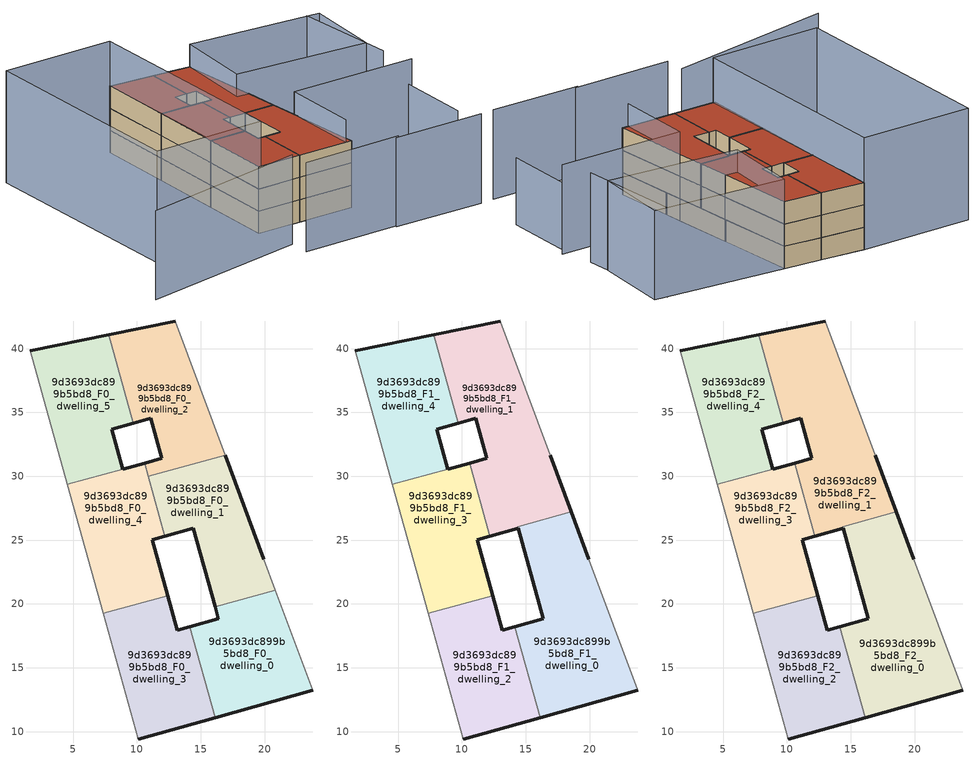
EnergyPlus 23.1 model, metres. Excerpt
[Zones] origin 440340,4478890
9d3693dc899b5bd8_F0_dwelling_0
 floor ground (EU_floor_Construction): 23.76,13.24 20.84,21.09 16.12,19.78 16.38,18.83 14.15,18.22 16.12,11.11 z0
 wall outside (EU_wall_Construction): 23.76,13.24 16.12,11.11 / 14.15,18.22 16.38,18.83 16.12,19.78 z0:3
 wall to 9d3693dc899b5bd8_F0_dwelling_1 (EU_wall_Construction): 16.12,19.78 20.84,21.09 z0:3
 wall adiabatic (EU_wall_Construction): 20.84,21.09 23.76,13.24 z0:3
 wall to 9d3693dc899b5bd8_F0_dwelling_3 (EU_wall_Construction): 16.12,11.11 14.15,18.22 z0:3
9d3693dc899b5bd8_F0_dwelling_1
 floor ground (EU_floor_Construction): 20.84,21.09 19.94,23.5 16.93,31.64 16.92,31.66 10.88,29.99 12.18,25.32 14.4,25.94 16.12,19.78 z0
 wall outside (EU_wall_Construction): 16.93,31.64 19.94,23.5 / 16.12,19.78 14.4,25.94 12.18,25.32 z0:3
 wall to 9d3693dc899b5bd8_F0_dwelling_2 (EU_wall_Construction): 10.88,29.99 16.92,31.66 z0:3
 wall adiabatic (EU_wall_Construction): 16.92,31.66 16.93,31.64 / 19.94,23.5 20.84,21.09 z0:3
 wall to 9d3693dc899b5bd8_F0_dwelling_4 (EU_wall_Construction): 12.18,25.32 10.88,29.99 z0:3
9d3693dc899b5bd8_F0_dwelling_2
 floor ground (EU_floor_Construction): 16.92,31.66 13.02,42.16 7.8,41.09 9.72,34.17 11.08,34.56 11.96,31.4 10.6,31.02 10.88,29.99 z0
 wall outside (EU_wall_Construction): 7.8,41.09 13.02,42.16 / 10.6,31.02 11.96,31.4 11.08,34.56 9.72,34.17 z0:3
 wall to 9d3693dc899b5bd8_F0_dwelling_5 (EU_wall_Construction): 9.72,34.17 7.8,41.09 z0:3
 wall adiabatic (EU_wall_Construction): 13.02,42.16 16.92,31.66 z0:3
 wall to 9d3693dc899b5bd8_F0_dwelling_4 (EU_wall_Construction): 10.88,29.99 10.6,31.02 z0:3
9d3693dc899b5bd8_F0_dwelling_3
 floor ground (EU_floor_Construction): 16.12,11.11 14.15,18.22 13.16,17.95 12.41,20.66 7.36,19.26 10.09,9.43 z0
 wall outside (EU_wall_Construction): 16.12,11.11 10.09,9.43 / 12.41,20.66 13.16,17.95 14.15,18.22 z0:3
 wall adiabatic (EU_wall_Construction): 10.09,9.43 7.36,19.26 z0:3
 wall to 9d3693dc899b5bd8_F0_dwelling_4 (EU_wall_Construction): 7.36,19.26 12.41,20.66 z0:3
9d3693dc899b5bd8_F0_dwelling_4
 floor ground (EU_floor_Construction): 12.41,20.66 11.19,25.04 12.18,25.32 10.6,31.02 8.89,30.54 8.88,30.57 4.56,29.37 7.36,19.26 z0
 wall outside (EU_wall_Construction): 12.18,25.32 11.19,25.04 12.41,20.66 / 8.88,30.57 8.89,30.54 10.6,31.02 z0:3
 wall adiabatic (EU_wall_Construction): 7.36,19.26 4.56,29.37 z0:3
 wall to 9d3693dc899b5bd8_F0_dwelling_5 (EU_wall_Construction): 4.56,29.37 8.88,30.57 z0:3
9d3693dc899b5bd8_F0_dwelling_5
 floor ground (EU_floor_Construction): 8.88,30.57 8.04,33.68 9.72,34.17 7.8,41.09 1.65,39.84 4.56,29.37 z0
 wall outside (EU_wall_Construction): 9.72,34.17 8.04,33.68 8.88,30.57 / 1.65,39.84 7.8,41.09 z0:3
 wall adiabatic (EU_wall_Construction): 4.56,29.37 1.65,39.84 z0:3
9d3693dc899b5bd8_F1_dwelling_0
 floor to 9d3693dc899b5bd8_F0_dwelling_0 (EU_floor_Construction): 23.76,13.24 20.84,21.09 16.12,19.78 16.38,18.83 14.15,18.22 16.12,11.11 z3
 floor to 9d3693dc899b5bd8_F0_dwelling_1 (EU_floor_Construction): 20.84,21.09 19.94,23.5 18.56,27.23 14.36,26.06 14.4,25.93 16.12,19.78 z3
 wall outside (EU_wall_Construction): 18.56,27.23 19.94,23.5 / 23.76,13.24 16.12,11.11 / 14.15,18.22 16.38,18.83 14.4,25.93 z3:6
 wall adiabatic (EU_wall_Construction): 19.94,23.5 23.76,13.24 z3:6
 wall to 9d3693dc899b5bd8_F1_dwelling_2 (EU_wall_Construction): 16.12,11.11 14.15,18.22 z3:6
 wall to 9d3693dc899b5bd8_F1_dwelling_1 (EU_wall_Construction): 14.37,26.06 18.56,27.23 / 14.4,25.94 14.36,26.06 z3:6
9d3693dc899b5bd8_F1_dwelling_1
 floor to 9d3693dc899b5bd8_F0_dwelling_1 (EU_floor_Construction): 18.56,27.23 16.93,31.64 16.92,31.66 10.88,29.99 12.18,25.32 14.4,25.94 14.36,26.06 z3
 floor to 9d3693dc899b5bd8_F0_dwelling_2 (EU_floor_Construction): 16.92,31.66 13.02,42.16 7.8,41.09 9.72,34.17 11.08,34.56 11.96,31.4 10.6,31.02 10.88,29.99 z3
 wall outside (EU_wall_Construction): 10.6,31.02 11.96,31.4 11.08,34.56 9.72,34.17 / 7.8,41.09 13.02,42.16 / 16.93,31.64 18.56,27.23 / 14.4,25.94 12.18,25.32 z3:6
 wall to 9d3693dc899b5bd8_F1_dwelling_4 (EU_wall_Construction): 9.72,34.17 7.8,41.09 z3:6
 wall adiabatic (EU_wall_Construction): 13.02,42.16 16.93,31.64 z3:6
 wall to 9d3693dc899b5bd8_F1_dwelling_3 (EU_wall_Construction): 12.14,25.45 10.6,31.02 / 12.18,25.32 12.14,25.44 z3:6
9d3693dc899b5bd8_F1_dwelling_2
 floor to 9d3693dc899b5bd8_F0_dwelling_3 (EU_floor_Construction): 16.12,11.11 14.15,18.22 13.16,17.95 12.41,20.66 7.36,19.26 10.09,9.43 z3
 wall outside (EU_wall_Construction): 16.12,11.11 10.09,9.43 / 12.41,20.66 13.16,17.95 14.15,18.22 z3:6
 wall adiabatic (EU_wall_Construction): 10.09,9.43 7.36,19.26 z3:6
 wall to 9d3693dc899b5bd8_F1_dwelling_3 (EU_wall_Construction): 7.36,19.26 12.41,20.66 z3:6
9d3693dc899b5bd8_F1_dwelling_3
 floor to 9d3693dc899b5bd8_F0_dwelling_4 (EU_floor_Construction): 12.41,20.66 11.19,25.04 12.18,25.32 10.6,31.02 8.89,30.54 8.88,30.57 4.56,29.37 7.36,19.26 z3
 wall outside (EU_wall_Construction): 12.18,25.32 11.19,25.04 12.41,20.66 / 8.88,30.57 8.89,30.54 10.6,31.02 z3:6
 wall adiabatic (EU_wall_Construction): 7.36,19.26 4.56,29.37 z3:6
 wall to 9d3693dc899b5bd8_F1_dwelling_4 (EU_wall_Construction): 4.56,29.37 8.88,30.57 z3:6
9d3693dc899b5bd8_F1_dwelling_4
 floor to 9d3693dc899b5bd8_F0_dwelling_5 (EU_floor_Construction): 8.88,30.57 8.04,33.68 9.72,34.17 7.8,41.09 1.65,39.84 4.56,29.37 z3
 wall outside (EU_wall_Construction): 9.72,34.17 8.04,33.68 8.88,30.57 / 1.65,39.84 7.8,41.09 z3:6
 wall adiabatic (EU_wall_Construction): 4.56,29.37 1.65,39.84 z3:6
9d3693dc899b5bd8_F2_dwelling_0
 floor to 9d3693dc899b5bd8_F1_dwelling_0 (EU_floor_Construction): 23.76,13.24 19.94,23.5 18.56,27.23 14.36,26.06 14.4,25.93 16.38,18.83 14.15,18.22 16.12,11.11 z6
 wall outside (EU_wall_Construction): 18.56,27.23 19.94,23.5 / 23.76,13.24 16.12,11.11 / 14.15,18.22 16.38,18.83 14.4,25.93 z6:9
 wall adiabatic (EU_wall_Construction): 19.94,23.5 23.76,13.24 z6:9
 wall to 9d3693dc899b5bd8_F2_dwelling_2 (EU_wall_Construction): 16.12,11.11 14.15,18.22 z6:9
 wall to 9d3693dc899b5bd8_F2_dwelling_1 (EU_wall_Construction): 14.37,26.06 18.56,27.23 / 14.4,25.94 14.36,26.06 z6:9
 roof outside (EU_roof_Construction): 18.56,27.23 19.94,23.5 23.76,13.24 16.12,11.11 14.15,18.22 16.38,18.83 14.4,25.93 14.37,26.06 z9
9d3693dc899b5bd8_F2_dwelling_1
 floor to 9d3693dc899b5bd8_F1_dwelling_1 (EU_floor_Construction): 18.56,27.23 16.93,31.64 13.02,42.16 7.8,41.09 9.72,34.17 11.08,34.56 11.96,31.4 10.6,31.02 12.14,25.45 12.18,25.32 14.4,25.94 14.36,26.06 z6
 wall outside (EU_wall_Construction): 10.6,31.02 11.96,31.4 11.08,34.56 9.72,34.17 / 7.8,41.09 13.02,42.16 / 16.93,31.64 18.56,27.23 / 14.4,25.94 12.18,25.32 z6:9
 wall to 9d3693dc899b5bd8_F2_dwelling_4 (EU_wall_Construction): 9.72,34.17 7.8,41.09 z6:9
 wall adiabatic (EU_wall_Construction): 13.02,42.16 16.93,31.64 z6:9
 wall to 9d3693dc899b5bd8_F2_dwelling_3 (EU_wall_Construction): 12.14,25.45 10.6,31.02 / 12.18,25.32 12.14,25.44 z6:9
 roof outside (EU_roof_Construction): 13.02,42.16 16.93,31.64 18.56,27.23 14.36,26.06 14.4,25.94 12.18,25.32 12.14,25.45 10.6,31.02 11.96,31.4 11.08,34.56 9.72,34.17 7.8,41.09 z9
9d3693dc899b5bd8_F2_dwelling_2
 floor to 9d3693dc899b5bd8_F1_dwelling_2 (EU_floor_Construction): 16.12,11.11 14.15,18.22 13.16,17.95 12.41,20.66 7.36,19.26 10.09,9.43 z6
 wall outside (EU_wall_Construction): 16.12,11.11 10.09,9.43 / 12.41,20.66 13.16,17.95 14.15,18.22 z6:9
 wall adiabatic (EU_wall_Construction): 10.09,9.43 7.36,19.26 z6:9
 wall to 9d3693dc899b5bd8_F2_dwelling_3 (EU_wall_Construction): 7.36,19.26 12.41,20.66 z6:9
 roof outside (EU_roof_Construction): 14.15,18.22 16.12,11.11 10.09,9.43 7.36,19.26 12.41,20.66 13.16,17.95 z9
9d3693dc899b5bd8_F2_dwelling_3
 floor to 9d3693dc899b5bd8_F1_dwelling_3 (EU_floor_Construction): 12.41,20.66 11.19,25.04 12.18,25.32 10.6,31.02 8.89,30.54 8.88,30.57 4.56,29.37 7.36,19.26 z6
 wall outside (EU_wall_Construction): 12.18,25.32 11.19,25.04 12.41,20.66 / 8.88,30.57 8.89,30.54 10.6,31.02 z6:9
 wall adiabatic (EU_wall_Construction): 7.36,19.26 4.56,29.37 z6:9
 wall to 9d3693dc899b5bd8_F2_dwelling_4 (EU_wall_Construction): 4.56,29.37 8.88,30.57 z6:9
 roof outside (EU_roof_Construction): 10.6,31.02 12.18,25.32 11.19,25.04 12.41,20.66 7.36,19.26 4.56,29.37 8.88,30.57 8.89,30.54 z9
9d3693dc899b5bd8_F2_dwelling_4
 floor to 9d3693dc899b5bd8_F1_dwelling_4 (EU_floor_Construction): 8.88,30.57 8.04,33.68 9.72,34.17 7.8,41.09 1.65,39.84 4.56,29.37 z6
 wall outside (EU_wall_Construction): 9.72,34.17 8.04,33.68 8.88,30.57 / 1.65,39.84 7.8,41.09 z6:9
 wall adiabatic (EU_wall_Construction): 4.56,29.37 1.65,39.84 z6:9
 roof outside (EU_roof_Construction): 7.8,41.09 9.72,34.17 8.04,33.68 8.88,30.57 4.56,29.37 1.65,39.84 z9
shading: -9.1,-5.89 12.85,4.83 / 13.66,1.98 27.22,5.98 / 26.81,5.58 39.25,9.05 / 22.89,12.98 19.94,23.5 / 19.94,23.5 37.22,28.35 / 34.82,31.95 29.71,45.55 / 13.02,42.16 31.46,45.91 / 31.46,45.91 33.67,35.02 / 33.67,35.02 15.23,31.27 / 15.23,31.27 13.02,42.16 z0:12; -13.65,35.41 1.65,39.84 / 1.65,39.84 10.43,9.53 / 10.43,9.53 -4.87,5.1 / -4.87,5.1 -13.65,35.41 z0:15; 39.33,17.59 36.53,27.53 z0:9
[Building]
EU S2 Campaign: North Axis=0; Terrain=City; Solar Distribution=FullExterior
[Site:Location]
Madrid: Latitude=40.5; Longitude=-3.5; Time Zone=1; Elevation=609
[SizingPeriod:WeatherFileDays]
AnnualSizingPeriod: Begin Month=1; Begin Day of Month=1; End Month=12; End Day of Month=31; Day of Week for Start Day=Monday; Use Weather File Daylight Saving Period=No; Use Weather File Rain and Snow Indicators=No
[MATERIAL]
EU_InternalMass_Material: Roughness=MediumRough; Thickness=0.1; Conductivity=1; Density=1800; Specific Heat=900; Thermal Absorptance=0.9; Solar Absorptance=0.7; Visible Absorptance=0.7
[MATERIAL:NOMASS] Roughness=MediumRough; Thermal Absorptance=0.9; Solar Absorptance=0.7; Visible Absorptance=0.7
Name | Thermal Resistance
EU_wall_NoMass | 0.609216
EU_roof_NoMass | 0.513268
EU_floor_NoMass | 0.568163
[CONSTRUCTION]
EU_wall_Construction: EU_wall_NoMass
EU_roof_Construction: EU_roof_NoMass
EU_floor_Construction: EU_floor_NoMass
EU_InternalMass_Construction: EU_InternalMass_Material
[ZONE] Type=1; Multiplier=1; Ceiling Height=autocalculate; Floor Area=autocalculate; Part of Total Floor Area=Yes
Name | Volume
9d3693dc899b5bd8_F0_dwelling_0 | 182.778
9d3693dc899b5bd8_F1_dwelling_0; 9d3693dc899b5bd8_F2_dwelling_0 | 273.257
9d3693dc899b5bd8_F0_dwelling_1 | 182.791
9d3693dc899b5bd8_F1_dwelling_1; 9d3693dc899b5bd8_F2_dwelling_1 | 275.094
9d3693dc899b5bd8_F0_dwelling_2 | 182.781
9d3693dc899b5bd8_F1_dwelling_2; 9d3693dc899b5bd8_F2_dwelling_2; 9d3693dc899b5bd8_F0_dwelling_3 | 182.803
9d3693dc899b5bd8_F1_dwelling_3; 9d3693dc899b5bd8_F2_dwelling_3; 9d3693dc899b5bd8_F0_dwelling_4 | 182.807
9d3693dc899b5bd8_F1_dwelling_4; 9d3693dc899b5bd8_F2_dwelling_4; 9d3693dc899b5bd8_F0_dwelling_5 | 182.805
[INTERNALMASS] Construction=EU_InternalMass_Construction
Name | Zone or ZoneList | Surface Area
9d3693dc899b5bd8_F0_dwelling_0_EU_InternalMass | 9d3693dc899b5bd8_F0_dwelling_0 | 60.9258
9d3693dc899b5bd8_F0_dwelling_1_EU_InternalMass | 9d3693dc899b5bd8_F0_dwelling_1 | 60.9302
9d3693dc899b5bd8_F0_dwelling_2_EU_InternalMass | 9d3693dc899b5bd8_F0_dwelling_2 | 60.9272
9d3693dc899b5bd8_F0_dwelling_3_EU_InternalMass | 9d3693dc899b5bd8_F0_dwelling_3 | 60.9346
9d3693dc899b5bd8_F0_dwelling_4_EU_InternalMass | 9d3693dc899b5bd8_F0_dwelling_4 | 60.9358
9d3693dc899b5bd8_F0_dwelling_5_EU_InternalMass | 9d3693dc899b5bd8_F0_dwelling_5 | 60.9349
9d3693dc899b5bd8_F1_dwelling_0_EU_InternalMass | 9d3693dc899b5bd8_F1_dwelling_0 | 91.0861
9d3693dc899b5bd8_F1_dwelling_1_EU_InternalMass | 9d3693dc899b5bd8_F1_dwelling_1 | 91.6984
9d3693dc899b5bd8_F1_dwelling_2_EU_InternalMass | 9d3693dc899b5bd8_F1_dwelling_2 | 60.9346
9d3693dc899b5bd8_F1_dwelling_3_EU_InternalMass | 9d3693dc899b5bd8_F1_dwelling_3 | 60.9358
9d3693dc899b5bd8_F1_dwelling_4_EU_InternalMass | 9d3693dc899b5bd8_F1_dwelling_4 | 60.9349
9d3693dc899b5bd8_F2_dwelling_0_EU_InternalMass | 9d3693dc899b5bd8_F2_dwelling_0 | 91.0861
9d3693dc899b5bd8_F2_dwelling_1_EU_InternalMass | 9d3693dc899b5bd8_F2_dwelling_1 | 91.6984
9d3693dc899b5bd8_F2_dwelling_2_EU_InternalMass | 9d3693dc899b5bd8_F2_dwelling_2 | 60.9346
9d3693dc899b5bd8_F2_dwelling_3_EU_InternalMass | 9d3693dc899b5bd8_F2_dwelling_3 | 60.9358
9d3693dc899b5bd8_F2_dwelling_4_EU_InternalMass | 9d3693dc899b5bd8_F2_dwelling_4 | 60.9349
[OTHEREQUIPMENT] Fuel Type=Electricity; Design Level Calculation Method=Watts/Area; Power per Zone Floor Area=1; Fraction Latent=0; Fraction Radiant=0; Fraction Lost=0; Carbon Dioxide Generation Rate=0; EndUse Subcategory=EU_Step8_InternalGains
Name | Zone or ZoneList or Space or SpaceList | Schedule
EU_Step8_InternalGain_9d3693dc899b5bd8_F0_dwelling_0_f000 | 9d3693dc899b5bd8_F0_dwelling_0 | EU_Step8_GainSchedule_9d3693dc899b5bd8_F0_dwelling_0_f000
EU_Step8_InternalGain_9d3693dc899b5bd8_F0_dwelling_1_f000 | 9d3693dc899b5bd8_F0_dwelling_1 | EU_Step8_GainSchedule_9d3693dc899b5bd8_F0_dwelling_1_f000
EU_Step8_InternalGain_9d3693dc899b5bd8_F0_dwelling_2_f000 | 9d3693dc899b5bd8_F0_dwelling_2 | EU_Step8_GainSchedule_9d3693dc899b5bd8_F0_dwelling_2_f000
EU_Step8_InternalGain_9d3693dc899b5bd8_F0_dwelling_3_f000 | 9d3693dc899b5bd8_F0_dwelling_3 | EU_Step8_GainSchedule_9d3693dc899b5bd8_F0_dwelling_3_f000
EU_Step8_InternalGain_9d3693dc899b5bd8_F0_dwelling_4_f000 | 9d3693dc899b5bd8_F0_dwelling_4 | EU_Step8_GainSchedule_9d3693dc899b5bd8_F0_dwelling_4_f000
EU_Step8_InternalGain_9d3693dc899b5bd8_F0_dwelling_5_f000 | 9d3693dc899b5bd8_F0_dwelling_5 | EU_Step8_GainSchedule_9d3693dc899b5bd8_F0_dwelling_5_f000
EU_Step8_InternalGain_9d3693dc899b5bd8_F1_dwelling_0_f000 | 9d3693dc899b5bd8_F1_dwelling_0 | EU_Step8_GainSchedule_9d3693dc899b5bd8_F1_dwelling_0_f000
EU_Step8_InternalGain_9d3693dc899b5bd8_F1_dwelling_1_f000 | 9d3693dc899b5bd8_F1_dwelling_1 | EU_Step8_GainSchedule_9d3693dc899b5bd8_F1_dwelling_1_f000
EU_Step8_InternalGain_9d3693dc899b5bd8_F1_dwelling_2_f000 | 9d3693dc899b5bd8_F1_dwelling_2 | EU_Step8_GainSchedule_9d3693dc899b5bd8_F1_dwelling_2_f000
EU_Step8_InternalGain_9d3693dc899b5bd8_F1_dwelling_3_f000 | 9d3693dc899b5bd8_F1_dwelling_3 | EU_Step8_GainSchedule_9d3693dc899b5bd8_F1_dwelling_3_f000
EU_Step8_InternalGain_9d3693dc899b5bd8_F1_dwelling_4_f000 | 9d3693dc899b5bd8_F1_dwelling_4 | EU_Step8_GainSchedule_9d3693dc899b5bd8_F1_dwelling_4_f000
EU_Step8_InternalGain_9d3693dc899b5bd8_F2_dwelling_0_f000 | 9d3693dc899b5bd8_F2_dwelling_0 | EU_Step8_GainSchedule_9d3693dc899b5bd8_F2_dwelling_0_f000
EU_Step8_InternalGain_9d3693dc899b5bd8_F2_dwelling_1_f000 | 9d3693dc899b5bd8_F2_dwelling_1 | EU_Step8_GainSchedule_9d3693dc899b5bd8_F2_dwelling_1_f000
EU_Step8_InternalGain_9d3693dc899b5bd8_F2_dwelling_2_f000 | 9d3693dc899b5bd8_F2_dwelling_2 | EU_Step8_GainSchedule_9d3693dc899b5bd8_F2_dwelling_2_f000
EU_Step8_InternalGain_9d3693dc899b5bd8_F2_dwelling_3_f000 | 9d3693dc899b5bd8_F2_dwelling_3 | EU_Step8_GainSchedule_9d3693dc899b5bd8_F2_dwelling_3_f000
EU_Step8_InternalGain_9d3693dc899b5bd8_F2_dwelling_4_f000 | 9d3693dc899b5bd8_F2_dwelling_4 | EU_Step8_GainSchedule_9d3693dc899b5bd8_F2_dwelling_4_f000
[ZONEVENTILATION:DESIGNFLOWRATE] Schedule=EU_AlwaysOn; Design Flow Rate Calculation Method=AirChanges/Hour; Air Changes per Hour=0.752966; Ventilation Type=Natural; Fan Pressure Rise=0; Fan Total Efficiency=1; Constant Term Coefficient=1; Temperature Term Coefficient=0; Velocity Term Coefficient=0; Velocity Squared Term Coefficient=0; Minimum Indoor Temperature=-100; Maximum Indoor Temperature=100; Delta Temperature=-100; Minimum Outdoor Temperature=-100; Maximum Outdoor Temperature=100; Maximum Wind Speed=40
Name | Zone or ZoneList or Space or SpaceList
EU_ConstantAir_9d3693dc899b5bd8_F0_dwelling_0 | 9d3693dc899b5bd8_F0_dwelling_0
EU_ConstantAir_9d3693dc899b5bd8_F0_dwelling_1 | 9d3693dc899b5bd8_F0_dwelling_1
EU_ConstantAir_9d3693dc899b5bd8_F0_dwelling_2 | 9d3693dc899b5bd8_F0_dwelling_2
EU_ConstantAir_9d3693dc899b5bd8_F0_dwelling_3 | 9d3693dc899b5bd8_F0_dwelling_3
EU_ConstantAir_9d3693dc899b5bd8_F0_dwelling_4 | 9d3693dc899b5bd8_F0_dwelling_4
EU_ConstantAir_9d3693dc899b5bd8_F0_dwelling_5 | 9d3693dc899b5bd8_F0_dwelling_5
EU_ConstantAir_9d3693dc899b5bd8_F1_dwelling_0 | 9d3693dc899b5bd8_F1_dwelling_0
EU_ConstantAir_9d3693dc899b5bd8_F1_dwelling_1 | 9d3693dc899b5bd8_F1_dwelling_1
EU_ConstantAir_9d3693dc899b5bd8_F1_dwelling_2 | 9d3693dc899b5bd8_F1_dwelling_2
EU_ConstantAir_9d3693dc899b5bd8_F1_dwelling_3 | 9d3693dc899b5bd8_F1_dwelling_3
EU_ConstantAir_9d3693dc899b5bd8_F1_dwelling_4 | 9d3693dc899b5bd8_F1_dwelling_4
EU_ConstantAir_9d3693dc899b5bd8_F2_dwelling_0 | 9d3693dc899b5bd8_F2_dwelling_0
EU_ConstantAir_9d3693dc899b5bd8_F2_dwelling_1 | 9d3693dc899b5bd8_F2_dwelling_1
EU_ConstantAir_9d3693dc899b5bd8_F2_dwelling_2 | 9d3693dc899b5bd8_F2_dwelling_2
EU_ConstantAir_9d3693dc899b5bd8_F2_dwelling_3 | 9d3693dc899b5bd8_F2_dwelling_3
EU_ConstantAir_9d3693dc899b5bd8_F2_dwelling_4 | 9d3693dc899b5bd8_F2_dwelling_4
[HVACTEMPLATE:THERMOSTAT] Constant Heating Setpoint=20; Constant Cooling Setpoint=50
EU_HeatOnly_9d3693dc899b5bd8_F0_dwelling_0; EU_HeatOnly_9d3693dc899b5bd8_F0_dwelling_1; EU_HeatOnly_9d3693dc899b5bd8_F0_dwelling_2; EU_HeatOnly_9d3693dc899b5bd8_F0_dwelling_3; EU_HeatOnly_9d3693dc899b5bd8_F0_dwelling_4; EU_HeatOnly_9d3693dc899b5bd8_F0_dwelling_5; EU_HeatOnly_9d3693dc899b5bd8_F1_dwelling_0; EU_HeatOnly_9d3693dc899b5bd8_F1_dwelling_1; EU_HeatOnly_9d3693dc899b5bd8_F1_dwelling_2; EU_HeatOnly_9d3693dc899b5bd8_F1_dwelling_3; EU_HeatOnly_9d3693dc899b5bd8_F1_dwelling_4; EU_HeatOnly_9d3693dc899b5bd8_F2_dwelling_0; EU_HeatOnly_9d3693dc899b5bd8_F2_dwelling_1; EU_HeatOnly_9d3693dc899b5bd8_F2_dwelling_2; EU_HeatOnly_9d3693dc899b5bd8_F2_dwelling_3; EU_HeatOnly_9d3693dc899b5bd8_F2_dwelling_4
[HVACTEMPLATE:ZONE:IDEALLOADSAIRSYSTEM] System Availability Schedule=EU_AlwaysOn; Maximum Heating Supply Air Temperature=50; Minimum Cooling Supply Air Temperature=13; Maximum Heating Supply Air Humidity Ratio=0.0156; Minimum Cooling Supply Air Humidity Ratio=0.0077; Heating Limit=NoLimit; Cooling Limit=NoLimit; Heating Availability Schedule=EU_AlwaysOn; Cooling Availability Schedule=EU_CoolingOff; Dehumidification Control Type=ConstantSensibleHeatRatio; Cooling Sensible Heat Ratio=0.7; Dehumidification Setpoint=60; Humidification Control Type=None; Humidification Setpoint=30; Outdoor Air Method=None; Outdoor Air Flow Rate per Person=0.00944; Outdoor Air Flow Rate per Zone Floor Area=0; Outdoor Air Flow Rate per Zone=0; Demand Controlled Ventilation Type=None; Outdoor Air Economizer Type=NoEconomizer; Heat Recovery Type=None; Sensible Heat Recovery Effectiveness=0.7; Latent Heat Recovery Effectiveness=0.65
Name | Template Thermostat
9d3693dc899b5bd8_F0_dwelling_0 | EU_HeatOnly_9d3693dc899b5bd8_F0_dwelling_0
9d3693dc899b5bd8_F0_dwelling_1 | EU_HeatOnly_9d3693dc899b5bd8_F0_dwelling_1
9d3693dc899b5bd8_F0_dwelling_2 | EU_HeatOnly_9d3693dc899b5bd8_F0_dwelling_2
9d3693dc899b5bd8_F0_dwelling_3 | EU_HeatOnly_9d3693dc899b5bd8_F0_dwelling_3
9d3693dc899b5bd8_F0_dwelling_4 | EU_HeatOnly_9d3693dc899b5bd8_F0_dwelling_4
9d3693dc899b5bd8_F0_dwelling_5 | EU_HeatOnly_9d3693dc899b5bd8_F0_dwelling_5
9d3693dc899b5bd8_F1_dwelling_0 | EU_HeatOnly_9d3693dc899b5bd8_F1_dwelling_0
9d3693dc899b5bd8_F1_dwelling_1 | EU_HeatOnly_9d3693dc899b5bd8_F1_dwelling_1
9d3693dc899b5bd8_F1_dwelling_2 | EU_HeatOnly_9d3693dc899b5bd8_F1_dwelling_2
9d3693dc899b5bd8_F1_dwelling_3 | EU_HeatOnly_9d3693dc899b5bd8_F1_dwelling_3
9d3693dc899b5bd8_F1_dwelling_4 | EU_HeatOnly_9d3693dc899b5bd8_F1_dwelling_4
9d3693dc899b5bd8_F2_dwelling_0 | EU_HeatOnly_9d3693dc899b5bd8_F2_dwelling_0
9d3693dc899b5bd8_F2_dwelling_1 | EU_HeatOnly_9d3693dc899b5bd8_F2_dwelling_1
9d3693dc899b5bd8_F2_dwelling_2 | EU_HeatOnly_9d3693dc899b5bd8_F2_dwelling_2
9d3693dc899b5bd8_F2_dwelling_3 | EU_HeatOnly_9d3693dc899b5bd8_F2_dwelling_3
9d3693dc899b5bd8_F2_dwelling_4 | EU_HeatOnly_9d3693dc899b5bd8_F2_dwelling_4
[SIZING:ZONE] Zone Cooling Design Supply Air Temperature Input Method=SupplyAirTemperature; Zone Cooling Design Supply Air Temperature=13; Zone Heating Design Supply Air Temperature Input Method=SupplyAirTemperature; Zone Heating Design Supply Air Temperature=50; Zone Cooling Design Supply Air Humidity Ratio=0.008; Zone Heating Design Supply Air Humidity Ratio=0.008; Cooling Design Air Flow Method=DesignDay; Cooling Design Air Flow Rate=0; Cooling Minimum Air Flow per Zone Floor Area=0.000762; Cooling Minimum Air Flow=0; Cooling Minimum Air Flow Fraction=0.2; Heating Design Air Flow Method=DesignDay; Heating Design Air Flow Rate=0; Heating Maximum Air Flow per Zone Floor Area=0.002032; Heating Maximum Air Flow=0.141576; Heating Maximum Air Flow Fraction=0.3; Account for Dedicated Outdoor Air System=No; Dedicated Outdoor Air System Control Strategy=NeutralSupplyAir; Dedicated Outdoor Air Low Setpoint Temperature for Design=autosize; Dedicated Outdoor Air High Setpoint Temperature for Design=autosize; Zone Load Sizing Method=Sensible Load Only No Latent Load; Zone Latent Cooling Design Supply Air Humidity Ratio Input Method=HumidityRatioDifference; Zone Cooling Design Supply Air Humidity Ratio Difference=0.005; Zone Latent Heating Design Supply Air Humidity Ratio Input Method=HumidityRatioDifference; Zone Humidification Design Supply Air Humidity Ratio Difference=0.005
9d3693dc899b5bd8_F0_dwelling_0; 9d3693dc899b5bd8_F0_dwelling_1; 9d3693dc899b5bd8_F0_dwelling_2; 9d3693dc899b5bd8_F0_dwelling_3; 9d3693dc899b5bd8_F0_dwelling_4; 9d3693dc899b5bd8_F0_dwelling_5; 9d3693dc899b5bd8_F1_dwelling_0; 9d3693dc899b5bd8_F1_dwelling_1; 9d3693dc899b5bd8_F1_dwelling_2; 9d3693dc899b5bd8_F1_dwelling_3; 9d3693dc899b5bd8_F1_dwelling_4; 9d3693dc899b5bd8_F2_dwelling_0; 9d3693dc899b5bd8_F2_dwelling_1; 9d3693dc899b5bd8_F2_dwelling_2; 9d3693dc899b5bd8_F2_dwelling_3; 9d3693dc899b5bd8_F2_dwelling_4
[SCHEDULE:CONSTANT]
Name | Hourly Value
EU_AlwaysOn | 1
EU_CoolingOff | 0
[SCHEDULE:FILE] Column Number=1; Rows to Skip at Top=0; Number of Hours of Data=8760; Column Separator=Comma; Interpolate to Timestep=No; Minutes per Item=60; Adjust Schedule for Daylight Savings=Yes
Name | File
EU_Step8_GainSchedule_9d3693dc899b5bd8_F0_dwelling_0_f000 | ../../schedules/9d3693dc899b5bd8/9d3693dc899b5bd8_F0_dwelling_0_f000_gain.csv
EU_Step8_GainSchedule_9d3693dc899b5bd8_F0_dwelling_1_f000 | ../../schedules/9d3693dc899b5bd8/9d3693dc899b5bd8_F0_dwelling_1_f000_gain.csv
EU_Step8_GainSchedule_9d3693dc899b5bd8_F0_dwelling_2_f000 | ../../schedules/9d3693dc899b5bd8/9d3693dc899b5bd8_F0_dwelling_2_f000_gain.csv
EU_Step8_GainSchedule_9d3693dc899b5bd8_F0_dwelling_3_f000 | ../../schedules/9d3693dc899b5bd8/9d3693dc899b5bd8_F0_dwelling_3_f000_gain.csv
EU_Step8_GainSchedule_9d3693dc899b5bd8_F0_dwelling_4_f000 | ../../schedules/9d3693dc899b5bd8/9d3693dc899b5bd8_F0_dwelling_4_f000_gain.csv
EU_Step8_GainSchedule_9d3693dc899b5bd8_F0_dwelling_5_f000 | ../../schedules/9d3693dc899b5bd8/9d3693dc899b5bd8_F0_dwelling_5_f000_gain.csv
EU_Step8_GainSchedule_9d3693dc899b5bd8_F1_dwelling_0_f000 | ../../schedules/9d3693dc899b5bd8/9d3693dc899b5bd8_F1_dwelling_0_f000_gain.csv
EU_Step8_GainSchedule_9d3693dc899b5bd8_F1_dwelling_1_f000 | ../../schedules/9d3693dc899b5bd8/9d3693dc899b5bd8_F1_dwelling_1_f000_gain.csv
EU_Step8_GainSchedule_9d3693dc899b5bd8_F1_dwelling_2_f000 | ../../schedules/9d3693dc899b5bd8/9d3693dc899b5bd8_F1_dwelling_2_f000_gain.csv
EU_Step8_GainSchedule_9d3693dc899b5bd8_F1_dwelling_3_f000 | ../../schedules/9d3693dc899b5bd8/9d3693dc899b5bd8_F1_dwelling_3_f000_gain.csv
EU_Step8_GainSchedule_9d3693dc899b5bd8_F1_dwelling_4_f000 | ../../schedules/9d3693dc899b5bd8/9d3693dc899b5bd8_F1_dwelling_4_f000_gain.csv
EU_Step8_GainSchedule_9d3693dc899b5bd8_F2_dwelling_0_f000 | ../../schedules/9d3693dc899b5bd8/9d3693dc899b5bd8_F2_dwelling_0_f000_gain.csv
EU_Step8_GainSchedule_9d3693dc899b5bd8_F2_dwelling_1_f000 | ../../schedules/9d3693dc899b5bd8/9d3693dc899b5bd8_F2_dwelling_1_f000_gain.csv
EU_Step8_GainSchedule_9d3693dc899b5bd8_F2_dwelling_2_f000 | ../../schedules/9d3693dc899b5bd8/9d3693dc899b5bd8_F2_dwelling_2_f000_gain.csv
EU_Step8_GainSchedule_9d3693dc899b5bd8_F2_dwelling_3_f000 | ../../schedules/9d3693dc899b5bd8/9d3693dc899b5bd8_F2_dwelling_3_f000_gain.csv
EU_Step8_GainSchedule_9d3693dc899b5bd8_F2_dwelling_4_f000 | ../../schedules/9d3693dc899b5bd8/9d3693dc899b5bd8_F2_dwelling_4_f000_gain.csv
